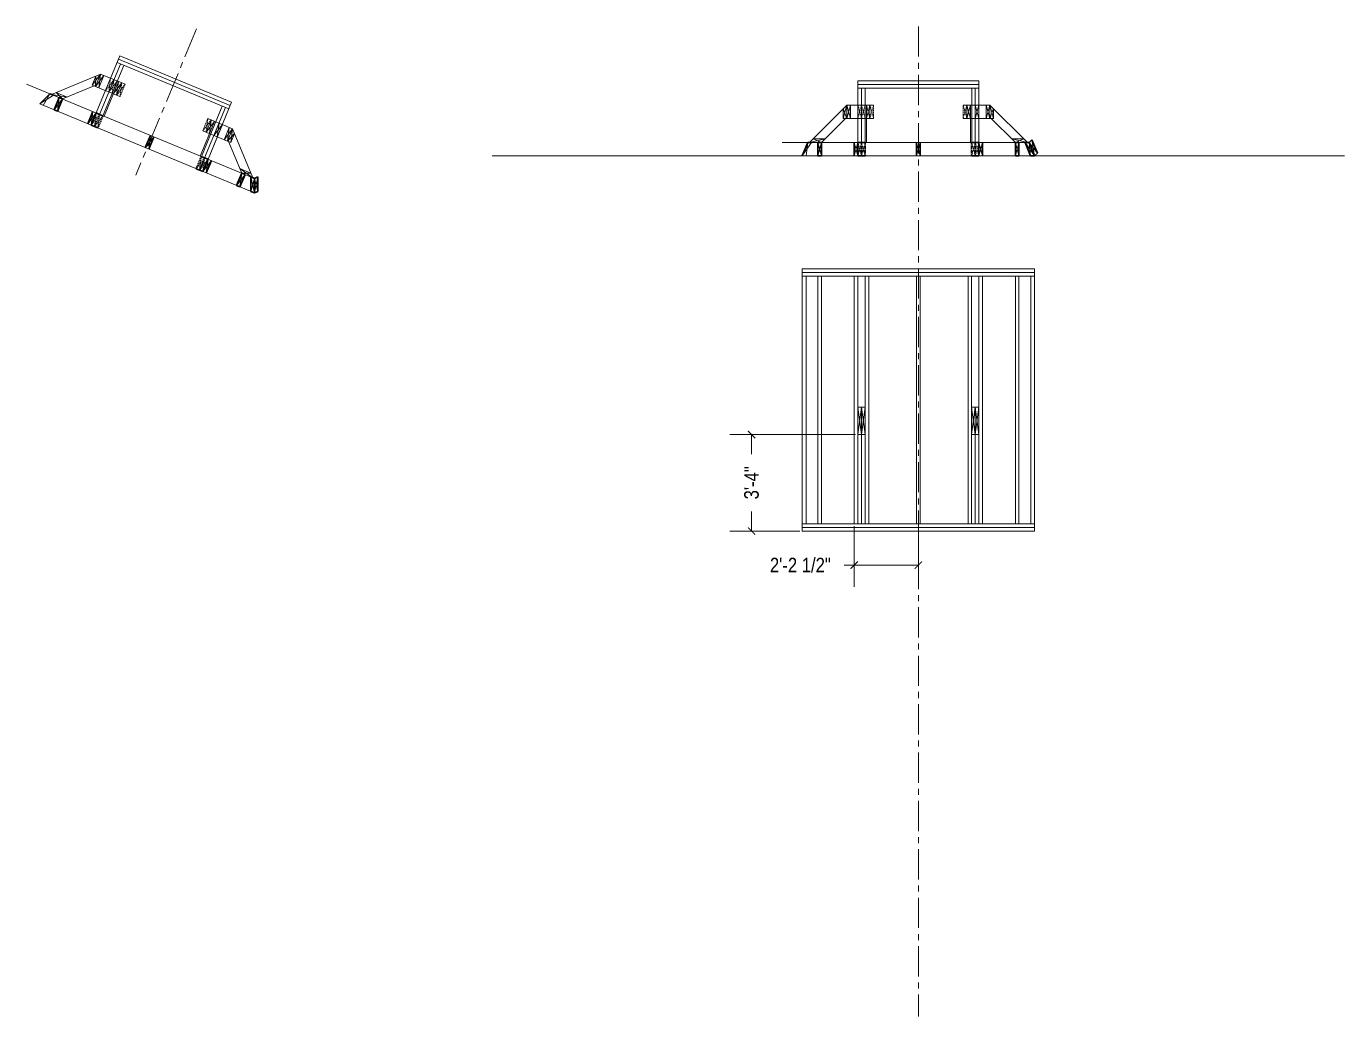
# Model space of a CAD drawing. Header units: inches. Extents: x 22832 to 50984, y 11340 to 27275.
# Drawn here: x 24996 to 25541, y 12773 to 13183 of the extents above; entities that cross this region are included whole.
import ezdxf

# ---------------------------------------------------------------- set-up
doc = ezdxf.new("R2010")
doc.units = ezdxf.units.IN
doc.header["$MEASUREMENT"] = 0
doc.linetypes.add('CENTER', pattern=[2, 1.25, -0.25, 0.25, -0.25])
doc.linetypes.add('HIDDEN', pattern=[0.375, 0.25, -0.125])
doc.layers.get('0').update_dxf_attribs({"color": 8, "lineweight": 9})
for name, color, linetype, lineweight in [('BOTTOM PLATES', 7, 'Continuous', 20), ('BOTTOM PLATES @ 1', 7, 'Continuous', 20), ('WALL FRAMING', 7, 'Continuous', 30)]:
    doc.layers.add(name, color=color, linetype=linetype, lineweight=lineweight)
doc.layers.add('DIMENSIONS', color=3, linetype='Continuous')
doc.layers.add('DIMENSIONS @ 1', color=3, linetype='Continuous')
doc.styles.add('ARCHENTLTD', font='technical.ttf', dxfattribs={"height": 6})
doc.dimstyles.new('ARCHENTLTD', dxfattribs={"dimscale": 0.05, "dimtxt": 6, "dimasz": 3, "dimexe": 9, "dimexo": 1, "dimgap": 2.5, "dimtad": 0, "dimdec": 1, "dimzin": 1, "dimdsep": 46, "dimlunit": 4, "dimtxsty": 'ARCHENTLTD', "dimblk": 'ARCHTICK', "dimcen": 6, "dimclrd": 256, "dimclre": 256, "dimclrt": 256, "dimazin": 0, "dimtfac": 1, "dimtdec": 1, "dimtofl": 0, "dimtmove": 1, "dimatfit": 3, "dimldrblk": 'ARCHTICK', "dimfxl": 1, "dimfrac": 2, "dimtolj": 1, "dimtzin": 0, "dimlwd": 9, "dimlwe": 9, "dimarcsym": 0})

# ---------------------------------------------------------------- blocks, each defined once
blk = doc.blocks.new('_ArchTick')
at = {"color": 0, "linetype": 'ByBlock', "const_width": 0.15}
blk.add_lwpolyline([(-0.5, -0.5), (0.5, 0.5)], dxfattribs=at)
blk = doc.blocks.new('*D74')
at = {"layer": 'BOTTOM PLATES', "color": 3, "lineweight": 9}
for p, q in [((25338.62, 13013.89), (25286.68, 13013.89)), ((25295.68, 13013.89), (25295.68, 13005.84)), ((25295.68, 12974.01), (25295.68, 12982.06)), ((25315.62, 12974.01), (25286.68, 12974.01))]:
    blk.add_line(p, q, dxfattribs=at)
at = {"layer": 'BOTTOM PLATES', "color": 3, "lineweight": 9, "xscale": 3, "yscale": 3, "zscale": 3}
for p, rotation in [((25295.68, 13013.89), 90), ((25295.68, 12974.01), 270)]:
    blk.add_blockref('_ArchTick', p, dxfattribs=dict(at, rotation=rotation))
at = {"layer": 'BOTTOM PLATES', "color": 3, "insert": (25295.68, 12993.95), "char_height": 6, "attachment_point": 5, "rotation": 90, "style": 'ARCHENTLTD'}
blk.add_mtext('\\A1;3\'-4"', dxfattribs=at)
blk = doc.blocks.new('*D78')
at = {"layer": 'DIMENSIONS', "color": 3, "lineweight": 9}
for p, q in [((25338.12, 12976.01), (25338.12, 12950.93)), ((25364.62, 12973.01), (25364.62, 12950.93)), ((25334.01, 12959.93), (25338.12, 12959.93)), ((25364.62, 12959.93), (25338.12, 12959.93))]:
    blk.add_line(p, q, dxfattribs=at)
at = {"layer": 'DIMENSIONS', "color": 3, "lineweight": 9, "xscale": 3, "yscale": 3, "zscale": 3, "rotation": 180}
blk.add_blockref('_ArchTick', (25338.12, 12959.93), dxfattribs=at)
at = {"layer": 'DIMENSIONS', "color": 3, "lineweight": 9, "xscale": 3, "yscale": 3, "zscale": 3}
blk.add_blockref('_ArchTick', (25364.62, 12959.93), dxfattribs=at)
at = {"layer": 'DIMENSIONS', "color": 3, "insert": (25315.85, 12959.93), "char_height": 6, "attachment_point": 5, "style": 'ARCHENTLTD'}
blk.add_mtext('\\A1;2\'-2 1/2"', dxfattribs=at)

msp = doc.modelspace()

# ---------------------------------------------------------------- linework, layer by layer
at = {"layer": 'BOTTOM PLATES', "color": 1, "linetype": 'CENTER', "ltscale": 10}
for p, q in [((25066.37255, 13181.53924), (25041.30681, 13121.0252)), ((25364.61823, 13182.53014), (25364.61823, 12773.39945))]:
    msp.add_line(p, q, dxfattribs=at)
at = {"layer": 'BOTTOM PLATES'}
for p, q in [((25024.9068, 13146.76021), (25034.66532, 13170.31909)), ((25034.66532, 13170.31909), (25080.85878, 13151.18383)), ((25026.29262, 13146.18618), (25034.90303, 13166.97346)), ((25027.65263, 13145.62277), (25036.26304, 13166.41004)), ((25033.51721, 13167.54748), (25079.71066, 13148.41222)), ((25034.09127, 13168.93329), (25080.28472, 13149.79803)), ((25006.41547, 13154.41952), (25026.6673, 13162.80807)), ((25026.6673, 13162.80807), (25023.17671, 13158.30076)), ((25024.70745, 13161.99628), (25023.17671, 13158.30076)), ((25026.6673, 13162.80807), (25024.56253, 13157.72673)), ((25028.05312, 13162.23404), (25024.56253, 13157.72673)), ((25024.70745, 13161.99628), (25024.56253, 13157.72673)), ((25026.6673, 13162.80807), (25025.94835, 13157.15271)), ((25028.05312, 13162.23404), (25025.94835, 13157.15271)), ((25026.6673, 13162.80807), (25036.84363, 13158.59288)), ((25028.14038, 13145.42081), (25034.07199, 13159.74093)), ((25034.07199, 13159.74093), (25033.35304, 13154.08557)), ((25339.61823, 13134.53025), (25339.61833, 13160.03025)), ((25339.61833, 13160.03025), (25389.61827, 13160.02904)), ((25389.61823, 13134.53025), (25389.61827, 13160.02904)), ((24996.05267, 13158.71195), (25090.24518, 13119.69598)), ((25006.41547, 13154.41952), (25010.98844, 13152.52533)), ((25012.94829, 13153.33712), (25006.41547, 13154.41952)), ((25008.37532, 13155.23131), (25012.94829, 13153.33712)), ((25008.37532, 13155.23131), (25010.98844, 13152.52533)), ((25010.98844, 13152.52533), (25024.77311, 13158.2351)), ((25023.17671, 13158.30076), (25024.56253, 13157.72673)), ((25024.56253, 13157.72673), (25034.73886, 13153.51154)), ((25031.96722, 13154.6596), (25035.45781, 13159.16691)), ((25033.35304, 13154.08557), (25035.45781, 13159.16691)), ((25339.61826, 13157.03025), (25389.6182, 13157.02904)), ((25339.6183, 13158.53025), (25389.61823, 13158.52904)), ((25341.11823, 13134.53025), (25341.11826, 13157.03025)), ((25342.59033, 13134.53017), (25342.59036, 13157.03017)), ((25386.64613, 13134.53017), (25386.6461, 13157.03017)), ((25388.11823, 13134.53025), (25388.1182, 13157.03025)), ((25001.55265, 13150.48058), (25090.24505, 13113.74276)), ((25068.35489, 13128.76334), (25076.96523, 13149.55064)), ((25069.71496, 13128.20006), (25078.3253, 13148.98736)), ((25071.10078, 13127.62603), (25080.85878, 13151.18383)), ((25319.60338, 13134.53021), (25335.10347, 13150.03025)), ((25335.10347, 13150.03025), (25333.60346, 13144.53025)), ((25333.60347, 13148.53025), (25333.60346, 13144.53025)), ((25333.60347, 13148.53025), (25335.10346, 13144.53025)), ((25335.10347, 13150.03025), (25335.10346, 13144.53025)), ((25336.60347, 13150.03025), (25335.10346, 13144.53025)), ((25335.10347, 13150.03025), (25346.11825, 13150.03024)), ((25335.10347, 13150.03025), (25336.60346, 13144.53025)), ((25336.60347, 13150.03025), (25336.60346, 13144.53025)), ((25343.11823, 13134.53024), (25343.11825, 13150.03024)), ((25343.11824, 13144.53024), (25344.61825, 13150.03024)), ((25343.11825, 13150.03024), (25344.61824, 13144.53024)), ((25344.61824, 13144.53024), (25344.61825, 13150.03024)), ((25383.11825, 13150.03018), (25394.13299, 13150.03017)), ((25384.61824, 13144.53018), (25384.61825, 13150.03018)), ((25384.61824, 13144.53018), (25386.11825, 13150.03018)), ((25384.61825, 13150.03018), (25386.11824, 13144.53018)), ((25386.11823, 13134.53018), (25386.11825, 13150.03018)), ((25388.11822, 13144.53024), (25388.11821, 13150.03024)), ((25389.61822, 13144.53025), (25388.11821, 13150.03024)), ((25389.61821, 13150.03025), (25388.11822, 13144.53024)), ((25389.61823, 13134.53017), (25389.61825, 13150.03017)), ((25392.63299, 13150.03025), (25392.633, 13144.53025)), ((25392.63299, 13150.03025), (25394.133, 13144.53025)), ((25394.13299, 13150.03025), (25392.633, 13144.53025)), ((25409.63308, 13134.53021), (25394.13299, 13150.03025)), ((25394.13299, 13150.03025), (25394.133, 13144.53017)), ((25394.13299, 13150.03025), (25395.633, 13144.53025)), ((25395.63299, 13148.53025), (25394.133, 13144.53025)), ((25395.63299, 13148.53025), (25395.633, 13144.53025)), ((25067.86717, 13128.96536), (25073.79879, 13143.28549)), ((25070.3082, 13138.77818), (25072.41297, 13143.85952)), ((25070.3082, 13138.77818), (25073.79879, 13143.28549)), ((25071.02715, 13144.43354), (25081.20344, 13140.21837)), ((25072.41297, 13143.85952), (25071.69402, 13138.20415)), ((25324.55313, 13134.5302), (25335.10346, 13145.08051)), ((25333.60346, 13144.53025), (25335.10346, 13144.53025)), ((25335.10346, 13144.53025), (25346.11824, 13144.53024)), ((25383.11824, 13144.53018), (25394.133, 13144.53017)), ((25404.68333, 13134.5302), (25394.133, 13145.08051)), ((25395.633, 13144.53025), (25394.133, 13144.53025)), ((25068.92238, 13139.35221), (25079.09868, 13135.13703)), ((25071.10075, 13127.62597), (25077.03236, 13141.94609)), ((25073.54178, 13137.43886), (25075.64653, 13142.5202)), ((25077.03235, 13141.94618), (25073.54178, 13137.43886)), ((25074.9276, 13136.86483), (25075.64653, 13142.5202)), ((25079.81765, 13140.79247), (25077.7129, 13135.71113)), ((25081.20347, 13140.21845), (25077.7129, 13135.71113)), ((25081.20347, 13140.21845), (25079.09868, 13135.13703)), ((25079.81765, 13140.79247), (25079.09872, 13135.13711)), ((25082.01527, 13138.2586), (25079.09872, 13135.13711)), ((25081.20347, 13140.21845), (25080.48454, 13134.56308)), ((25082.01527, 13138.2586), (25080.48454, 13134.56308)), ((25089.59207, 13119.96665), (25081.20347, 13140.21845)), ((25080.48454, 13134.56308), (25079.09872, 13135.13711)), ((25085.0191, 13121.86083), (25079.30929, 13135.64548)), ((25308.38676, 13134.53022), (25410.34005, 13134.53008)), ((25326.05313, 13136.0302), (25319.60338, 13134.53021)), ((25319.60338, 13134.53021), (25324.55313, 13134.5302)), ((25321.10338, 13136.03021), (25326.05313, 13136.0302)), ((25321.10338, 13136.03021), (25324.55313, 13134.5302)), ((25408.13308, 13136.03021), (25403.18333, 13136.0302)), ((25403.18333, 13136.0302), (25409.63308, 13134.53021)), ((25408.13308, 13136.03021), (25404.68333, 13134.5302)), ((25188.50681, 13129.03008), (25540.72965, 13129.03008)), ((25316.61808, 13129.03018), (25412.61813, 13129.02998)), ((25088.78028, 13121.92649), (25084.2073, 13123.82067)), ((25084.2073, 13123.82067), (25089.59207, 13119.96665)), ((25088.78028, 13121.92649), (25085.0191, 13121.86083)), ((25316.61815, 13082.32552), (25316.61815, 12974.01302)), ((25316.61815, 13082.32552), (25412.61831, 13082.32552)), ((25316.61815, 13080.82552), (25412.61831, 13080.82552)), ((25316.61815, 13079.32552), (25412.61831, 13079.32552)), ((25318.21904, 13079.32552), (25318.21904, 12977.01302)), ((25323.05317, 13079.32552), (25323.05317, 12977.01302)), ((25324.55317, 13079.32552), (25324.55317, 12977.01302)), ((25338.11826, 13079.32552), (25338.11826, 12977.01302)), ((25339.61826, 13079.32552), (25339.61826, 12977.01302)), ((25342.61826, 13079.32552), (25342.61826, 12977.01302)), ((25344.11826, 13079.32552), (25344.11826, 12977.01302)), ((25363.86828, 13079.32552), (25363.86828, 12977.01302)), ((25365.36828, 13079.32552), (25365.36828, 12977.01302)), ((25385.1183, 13079.32552), (25385.1183, 12977.01302)), ((25386.6183, 13079.32552), (25386.6183, 12977.01302)), ((25389.6183, 13079.32552), (25389.6183, 12977.01302)), ((25391.1183, 13079.32552), (25391.1183, 12977.01302)), ((25404.68329, 13079.32552), (25404.68329, 12977.01302)), ((25406.18329, 13079.32552), (25406.18329, 12977.01302)), ((25411.01742, 13079.32552), (25411.01742, 12977.01302)), ((25412.61831, 13082.32552), (25412.61831, 12974.01302)), ((25339.61826, 13025.13802), (25342.61826, 13025.13802)), ((25339.61826, 13025.13802), (25341.11826, 13013.88802)), ((25339.61826, 13013.88802), (25341.11826, 13025.13802)), ((25341.11826, 13025.13802), (25341.11826, 12977.01302)), ((25341.11826, 13013.88802), (25342.61826, 13025.13802)), ((25341.11826, 13025.13802), (25342.61826, 13013.88802)), ((25386.6183, 13025.13802), (25389.6183, 13025.13802)), ((25386.6183, 13025.13802), (25388.1183, 13013.88802)), ((25386.6183, 13013.88802), (25388.1183, 13025.13802)), ((25388.1183, 13025.13802), (25388.1183, 12977.01302)), ((25388.1183, 13013.88802), (25389.6183, 13025.13802)), ((25388.1183, 13025.13802), (25389.6183, 13013.88802)), ((25339.61826, 13013.88802), (25342.61826, 13013.88802)), ((25386.6183, 13013.88802), (25389.6183, 13013.88802)), ((25316.61815, 12977.01302), (25412.61831, 12977.01302)), ((25316.61815, 12975.51302), (25412.61831, 12975.51302)), ((25316.61815, 12974.01302), (25412.61831, 12974.01302))]:
    msp.add_line(p, q, dxfattribs=at)
at = {"layer": 'BOTTOM PLATES', "linetype": 'HIDDEN', "ltscale": 2}
for p, q in [((25028.73365, 13155.999), (25032.22423, 13160.5063)), ((25030.83841, 13161.08033), (25030.11947, 13155.42497)), ((25030.11947, 13155.42497), (25032.22423, 13160.5063)), ((25030.11947, 13155.42497), (25033.61005, 13159.93228)), ((25032.22423, 13160.5063), (25031.50528, 13154.85094)), ((25031.50528, 13154.85094), (25033.61005, 13159.93228)), ((25033.35304, 13154.08557), (25036.84363, 13158.59288)), ((25035.45781, 13159.16691), (25034.73886, 13153.51154)), ((25034.73886, 13153.51154), (25036.84363, 13158.59288)), ((25339.61824, 13144.53025), (25341.11825, 13150.03024)), ((25339.61825, 13150.03025), (25341.11824, 13144.53024)), ((25341.11824, 13144.53024), (25341.11825, 13150.03024)), ((25341.11824, 13144.53024), (25342.61825, 13150.03024)), ((25341.11825, 13150.03024), (25342.61824, 13144.53024)), ((25342.61824, 13144.53024), (25342.61825, 13150.03024)), ((25344.61824, 13144.53024), (25346.11825, 13150.03024)), ((25344.61825, 13150.03024), (25346.11824, 13144.53024)), ((25346.11824, 13144.53024), (25346.11825, 13150.03024)), ((25383.11824, 13144.53018), (25383.11825, 13150.03018)), ((25383.11824, 13144.53018), (25384.61825, 13150.03018)), ((25383.11825, 13150.03018), (25384.61824, 13144.53018)), ((25068.92238, 13139.35221), (25071.02715, 13144.43354)), ((25068.92238, 13139.35221), (25072.41297, 13143.85952)), ((25071.02715, 13144.43354), (25070.3082, 13138.77818))]:
    msp.add_line(p, q, dxfattribs=at)
at = {"layer": 'WALL FRAMING', "lineweight": 9}
for p, q in [((25001.55266, 13150.48061), (25007.26219, 13154.0688)), ((25005.76219, 13154.69012), (25003.05267, 13149.85929)), ((25010.98844, 13152.52533), (25007.49786, 13148.01802)), ((25009.60262, 13153.09935), (25008.88368, 13147.44399)), ((25024.90676, 13146.76007), (25021.41619, 13142.25276)), ((25023.52094, 13147.3341), (25022.802, 13141.67873)), ((25048.69669, 13136.90609), (25045.20611, 13132.39878)), ((25047.31087, 13137.48011), (25046.59193, 13131.82475)), ((25316.61809, 13129.03021), (25320.51986, 13134.53021)), ((25318.89627, 13134.53021), (25318.24168, 13129.03021)), ((25324.55313, 13134.5302), (25323.05313, 13129.0302)), ((25323.05313, 13134.5302), (25324.55313, 13129.0302)), ((25339.61825, 13134.53011), (25338.11825, 13129.03011)), ((25338.11825, 13134.53011), (25339.61825, 13129.03011)), ((25365.36823, 13134.53023), (25363.86823, 13129.03023)), ((25363.86823, 13134.53023), (25365.36823, 13129.03023)), ((25389.61821, 13134.53011), (25391.11821, 13129.03011)), ((25391.11821, 13134.53011), (25389.61821, 13129.03011)), ((25406.18345, 13134.53009), (25404.68345, 13129.03009)), ((25404.68345, 13134.53009), (25406.18345, 13129.03009)), ((25408.71633, 13134.53021), (25412.61809, 13129.03021)), ((25413.76614, 13130.17826), (25410.33992, 13134.53021)), ((25410.33992, 13134.53021), (25410.99451, 13129.03021)), ((25412.61809, 13129.03021), (25411.48797, 13135.67826)), ((25072.48653, 13127.05189), (25068.99595, 13122.54458)), ((25071.10071, 13127.62591), (25070.38177, 13121.97055)), ((25086.40498, 13121.28665), (25082.9144, 13116.77934)), ((25085.01916, 13121.86068), (25084.30022, 13116.20531)), ((25088.74511, 13120.31748), (25090.24511, 13113.743)), ((25090.24511, 13119.69616), (25088.74511, 13114.36432)), ((25090.24511, 13113.743), (25091.74511, 13120.31748)), ((25091.74511, 13114.36432), (25090.24511, 13119.69616))]:
    msp.add_line(p, q, dxfattribs=at)
at = {"layer": 'WALL FRAMING'}
for p, q in [((25001.55267, 13150.48061), (25005.76219, 13154.69012)), ((25005.76219, 13154.69012), (25007.26219, 13154.0688)), ((25009.60262, 13153.09935), (25007.49786, 13148.01802)), ((25010.98844, 13152.52533), (25008.88368, 13147.44399)), ((25010.98844, 13152.52533), (25009.60262, 13153.09935)), ((25008.88368, 13147.44399), (25007.54553, 13147.99827)), ((25023.52094, 13147.3341), (25021.41619, 13142.25276)), ((25024.90676, 13146.76007), (25022.802, 13141.67873)), ((25024.9068, 13146.7602), (25022.80204, 13141.67887)), ((25026.29262, 13146.18618), (25024.9068, 13146.7602)), ((25027.67839, 13145.6121), (25026.29257, 13146.18612)), ((25024.14019, 13141.12459), (25022.80204, 13141.67887)), ((25025.52597, 13140.5505), (25024.18782, 13141.10478)), ((25047.3109, 13137.48014), (25045.20614, 13132.3988)), ((25048.69669, 13136.90609), (25046.59193, 13131.82475)), ((25316.61809, 13129.03021), (25318.89627, 13134.53021)), ((25318.89627, 13134.53021), (25320.51986, 13134.53021)), ((25323.05313, 13134.5302), (25323.05313, 13129.0302)), ((25324.55313, 13134.5302), (25323.05313, 13134.5302)), ((25324.55313, 13134.5302), (25324.55313, 13129.0302)), ((25338.11825, 13134.53011), (25338.11825, 13129.03011)), ((25339.61823, 13134.53025), (25339.61823, 13129.03025)), ((25341.11823, 13134.53025), (25339.61823, 13134.53025)), ((25339.61825, 13134.53011), (25339.61825, 13129.03011)), ((25342.61821, 13134.53018), (25341.11821, 13134.53018)), ((25363.86825, 13134.53026), (25363.86825, 13129.03026)), ((25365.36823, 13134.53023), (25365.36823, 13129.03023)), ((25386.61825, 13134.53018), (25388.11825, 13134.53018)), ((25388.11823, 13134.53025), (25389.61823, 13134.53025)), ((25389.61821, 13134.53011), (25389.61821, 13129.03011)), ((25389.61823, 13134.53025), (25389.61823, 13129.03025)), ((25391.11821, 13134.53011), (25391.11821, 13129.03011)), ((25404.68345, 13134.53009), (25404.68345, 13129.03009)), ((25406.18345, 13134.53009), (25404.68345, 13134.53009)), ((25406.18345, 13134.53009), (25406.18345, 13129.03009)), ((25408.71633, 13134.53021), (25410.99451, 13129.03021)), ((25408.71633, 13134.53021), (25410.33992, 13134.53021)), ((25410.33992, 13134.53021), (25411.48797, 13135.67826)), ((25410.33992, 13134.53021), (25412.61809, 13129.03021)), ((25411.48797, 13135.67826), (25413.76614, 13130.17826)), ((25068.32913, 13128.77401), (25069.71495, 13128.19999)), ((25071.10071, 13127.62591), (25068.99595, 13122.54458)), ((25071.10078, 13127.62603), (25068.99602, 13122.5447)), ((25069.71496, 13128.20006), (25071.10078, 13127.62603)), ((25072.48653, 13127.05189), (25070.38177, 13121.97055)), ((25324.55313, 13129.0302), (25323.10472, 13129.0302)), ((25341.06663, 13129.03025), (25339.61823, 13129.03025)), ((25342.56662, 13129.03018), (25341.11821, 13129.03018)), ((25386.66984, 13129.03018), (25388.11825, 13129.03018)), ((25388.16983, 13129.03025), (25389.61823, 13129.03025)), ((25406.13185, 13129.03009), (25404.68345, 13129.03009)), ((25410.99451, 13129.03021), (25412.61809, 13129.03021)), ((25412.61809, 13129.03021), (25413.76614, 13130.17826)), ((25066.27204, 13123.67293), (25067.61019, 13123.11865)), ((25067.65787, 13123.09898), (25068.99602, 13122.5447)), ((25085.01916, 13121.86068), (25082.9144, 13116.77934)), ((25086.40498, 13121.28665), (25084.30022, 13116.20531)), ((25086.40498, 13121.28665), (25085.01916, 13121.86068)), ((25084.25255, 13116.22506), (25082.9144, 13116.77934)), ((25088.74511, 13120.31748), (25088.74511, 13114.36432)), ((25088.74511, 13120.31748), (25090.24511, 13119.69616)), ((25090.24511, 13119.69616), (25091.74511, 13120.31748)), ((25090.24511, 13119.69616), (25090.24511, 13113.743)), ((25091.74511, 13120.31748), (25091.74511, 13114.36432)), ((25088.74511, 13114.36432), (25090.24511, 13113.743)), ((25090.24511, 13113.743), (25091.74511, 13114.36432))]:
    msp.add_line(p, q, dxfattribs=at)
at = {"layer": 'WALL FRAMING', "linetype": 'HIDDEN', "lineweight": 9, "ltscale": 2}
for p, q in [((25026.29262, 13146.18618), (25022.80204, 13141.67887)), ((25027.67839, 13145.6121), (25024.18782, 13141.10478)), ((25024.9068, 13146.7602), (25024.18786, 13141.10484)), ((25026.29257, 13146.18612), (25025.57363, 13140.53076)), ((25341.11823, 13134.53025), (25339.61823, 13129.03025)), ((25339.61823, 13134.53025), (25341.11823, 13129.03025)), ((25342.61821, 13134.53018), (25341.11821, 13129.03018)), ((25341.11821, 13134.53018), (25342.61821, 13129.03018)), ((25386.61825, 13134.53018), (25388.11825, 13129.03018)), ((25388.11825, 13134.53018), (25386.61825, 13129.03018)), ((25388.11823, 13134.53025), (25389.61823, 13129.03025)), ((25389.61823, 13134.53025), (25388.11823, 13129.03025)), ((25069.71495, 13128.19999), (25066.22437, 13123.69267)), ((25068.32913, 13128.77401), (25067.61019, 13123.11865)), ((25071.10078, 13127.62603), (25067.6102, 13123.11872)), ((25069.71496, 13128.20006), (25068.99602, 13122.5447))]:
    msp.add_line(p, q, dxfattribs=at)
at = {"layer": 'WALL FRAMING', "linetype": 'HIDDEN', "ltscale": 2}
for p, q in [((25026.29262, 13146.18618), (25024.18786, 13141.10484)), ((25027.67839, 13145.6121), (25025.57363, 13140.53076)), ((25341.11823, 13134.53025), (25341.11823, 13129.03025)), ((25342.61821, 13134.53018), (25342.61821, 13129.03018)), ((25386.61825, 13134.53018), (25386.61825, 13129.03018)), ((25388.11823, 13134.53025), (25388.11823, 13129.03025)), ((25068.32913, 13128.77401), (25066.22437, 13123.69267)), ((25069.71496, 13128.20006), (25067.6102, 13123.11872))]:
    msp.add_line(p, q, dxfattribs=at)

# ---------------------------------------------------------------- dimensions: what is measured, and where the dimension line sits
at = {"layer": 'BOTTOM PLATES @ 1'}
dim = msp.add_linear_dim(base=(25295.67802, 12974.01302), p1=(25339.61826, 13013.88802), p2=(25316.61815, 12974.01302), angle=90, dimstyle='ARCHENTLTD', override={"dimscale": 1, "dimgap": 2.5, "dimzin": 0, "dimclrd": 3, "dimclre": 3, "dimclrt": 3, "dimtol": 0, "dimlim": 0, "dimtix": 0, "dimtofl": 0, "dimtmove": 1, "dimatfit": 3}, dxfattribs=at)
dim.commit()
dim.dimension.update_dxf_attribs({"geometry": '*D74', "text_midpoint": (25295.67802, 12993.95052)})
at = {"layer": 'DIMENSIONS @ 1'}
dim = msp.add_linear_dim(base=(25338.11826, 12959.92903), p1=(25364.61823, 12974.01302), p2=(25338.11826, 12977.01302), dimstyle='ARCHENTLTD', override={"dimscale": 1, "dimclrd": 3, "dimclre": 3, "dimclrt": 3, "dimtix": 0, "dimtofl": 0, "dimtmove": 1, "dimatfit": 3}, dxfattribs=at)
dim.commit()
dim.dimension.update_dxf_attribs({"geometry": '*D78', "text_midpoint": (25315.84511, 12960.44292), "dimtype": 128})

doc.saveas('drawing.dxf')
